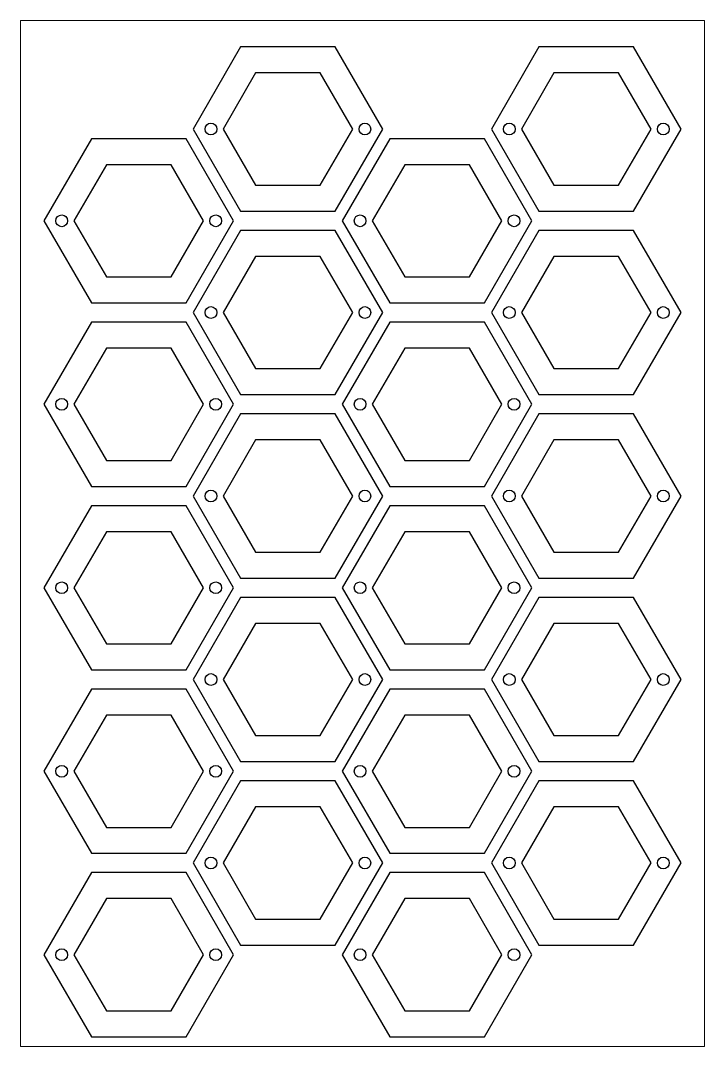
# Paper-space layout 'Layout1' of a CAD drawing. Header units: millimetres. Extents: x 0 to 500, y 0 to 750.
# The model-space entities are those that its viewports show. They can reach past a viewport. Long polylines and large blocks are cut down to what shows.
import ezdxf

# ---------------------------------------------------------------- set-up
doc = ezdxf.new("R2010")
doc.units = ezdxf.units.MM

msp = doc.modelspace()

# ---------------------------------------------------------------- linework, layer by layer
at = {"color": 18, "linetype": 'Continuous', "lineweight": 25, "true_color": 0x000000}
for points in [[(230.11, 730.66), (160.83, 730.66), (126.19, 670.66), (160.83, 610.66), (230.11, 610.66), (264.76, 670.66), (230.11, 730.66)], [(448.22, 730.66), (378.94, 730.66), (344.3, 670.66), (378.94, 610.66), (448.22, 610.66), (482.86, 670.66), (448.22, 730.66)], [(171.8, 629.66), (219.15, 629.66), (242.82, 670.66), (219.15, 711.66), (171.8, 711.66), (148.13, 670.66), (171.8, 629.66)], [(389.91, 629.66), (437.25, 629.66), (460.92, 670.66), (437.25, 711.66), (389.91, 711.66), (366.24, 670.66), (389.91, 629.66)], [(121.06, 663.59), (51.78, 663.59), (17.14, 603.59), (51.78, 543.59), (121.06, 543.59), (155.7, 603.59), (121.06, 663.59)], [(339.17, 663.59), (269.89, 663.59), (235.24, 603.59), (269.89, 543.59), (339.17, 543.59), (373.81, 603.59), (339.17, 663.59)], [(62.75, 562.59), (110.09, 562.59), (133.76, 603.59), (110.09, 644.59), (62.75, 644.59), (39.08, 603.59), (62.75, 562.59)], [(280.85, 562.59), (328.2, 562.59), (351.87, 603.59), (328.2, 644.59), (280.85, 644.59), (257.18, 603.59), (280.85, 562.59)], [(230.11, 596.53), (160.83, 596.53), (126.19, 536.53), (160.83, 476.53), (230.11, 476.53), (264.76, 536.53), (230.11, 596.53)], [(448.22, 596.53), (378.94, 596.53), (344.3, 536.53), (378.94, 476.53), (448.22, 476.53), (482.86, 536.53), (448.22, 596.53)], [(171.8, 495.53), (219.15, 495.53), (242.82, 536.53), (219.15, 577.53), (171.8, 577.53), (148.13, 536.53), (171.8, 495.53)], [(389.91, 495.53), (437.25, 495.53), (460.92, 536.53), (437.25, 577.53), (389.91, 577.53), (366.24, 536.53), (389.91, 495.53)], [(121.06, 529.46), (51.78, 529.46), (17.14, 469.46), (51.78, 409.46), (121.06, 409.46), (155.7, 469.46), (121.06, 529.46)], [(339.17, 529.46), (269.89, 529.46), (235.24, 469.46), (269.89, 409.46), (339.17, 409.46), (373.81, 469.46), (339.17, 529.46)], [(62.75, 428.46), (110.09, 428.46), (133.76, 469.46), (110.09, 510.46), (62.75, 510.46), (39.08, 469.46), (62.75, 428.46)], [(280.85, 428.46), (328.2, 428.46), (351.87, 469.46), (328.2, 510.46), (280.85, 510.46), (257.18, 469.46), (280.85, 428.46)], [(230.11, 462.39), (160.83, 462.39), (126.19, 402.39), (160.83, 342.39), (230.11, 342.39), (264.76, 402.39), (230.11, 462.39)], [(448.22, 462.39), (378.94, 462.39), (344.3, 402.39), (378.94, 342.39), (448.22, 342.39), (482.86, 402.39), (448.22, 462.39)], [(171.8, 361.39), (219.15, 361.39), (242.82, 402.39), (219.15, 443.39), (171.8, 443.39), (148.13, 402.39), (171.8, 361.39)], [(389.91, 361.39), (437.25, 361.39), (460.92, 402.39), (437.25, 443.39), (389.91, 443.39), (366.24, 402.39), (389.91, 361.39)], [(121.06, 395.33), (51.78, 395.33), (17.14, 335.33), (51.78, 275.33), (121.06, 275.33), (155.7, 335.33), (121.06, 395.33)], [(339.17, 395.33), (269.89, 395.33), (235.24, 335.33), (269.89, 275.33), (339.17, 275.33), (373.81, 335.33), (339.17, 395.33)], [(62.75, 294.33), (110.09, 294.33), (133.76, 335.33), (110.09, 376.33), (62.75, 376.33), (39.08, 335.33), (62.75, 294.33)], [(280.85, 294.33), (328.2, 294.33), (351.87, 335.33), (328.2, 376.33), (280.85, 376.33), (257.18, 335.33), (280.85, 294.33)], [(230.11, 328.26), (160.83, 328.26), (126.19, 268.26), (160.83, 208.26), (230.11, 208.26), (264.76, 268.26), (230.11, 328.26)], [(448.22, 328.26), (378.94, 328.26), (344.3, 268.26), (378.94, 208.26), (448.22, 208.26), (482.86, 268.26), (448.22, 328.26)], [(171.8, 227.26), (219.15, 227.26), (242.82, 268.26), (219.15, 309.26), (171.8, 309.26), (148.13, 268.26), (171.8, 227.26)], [(389.91, 227.26), (437.25, 227.26), (460.92, 268.26), (437.25, 309.26), (389.91, 309.26), (366.24, 268.26), (389.91, 227.26)], [(121.06, 261.2), (51.78, 261.2), (17.14, 201.2), (51.78, 141.2), (121.06, 141.2), (155.7, 201.2), (121.06, 261.2)], [(339.17, 261.2), (269.89, 261.2), (235.24, 201.2), (269.89, 141.2), (339.17, 141.2), (373.81, 201.2), (339.17, 261.2)], [(62.75, 160.2), (110.09, 160.2), (133.76, 201.2), (110.09, 242.2), (62.75, 242.2), (39.08, 201.2), (62.75, 160.2)], [(280.85, 160.2), (328.2, 160.2), (351.87, 201.2), (328.2, 242.2), (280.85, 242.2), (257.18, 201.2), (280.85, 160.2)], [(230.11, 194.13), (160.83, 194.13), (126.19, 134.13), (160.83, 74.13), (230.11, 74.13), (264.76, 134.13), (230.11, 194.13)], [(448.22, 194.13), (378.94, 194.13), (344.3, 134.13), (378.94, 74.13), (448.22, 74.13), (482.86, 134.13), (448.22, 194.13)], [(171.8, 93.13), (219.15, 93.13), (242.82, 134.13), (219.15, 175.13), (171.8, 175.13), (148.13, 134.13), (171.8, 93.13)], [(389.91, 93.13), (437.25, 93.13), (460.92, 134.13), (437.25, 175.13), (389.91, 175.13), (366.24, 134.13), (389.91, 93.13)], [(121.06, 127.07), (51.78, 127.07), (17.14, 67.07), (51.78, 7.07), (121.06, 7.07), (155.7, 67.07), (121.06, 127.07)], [(339.17, 127.07), (269.89, 127.07), (235.24, 67.07), (269.89, 7.07), (339.17, 7.07), (373.81, 67.07), (339.17, 127.07)], [(62.75, 26.07), (110.09, 26.07), (133.76, 67.07), (110.09, 108.07), (62.75, 108.07), (39.08, 67.07), (62.75, 26.07)], [(280.85, 26.07), (328.2, 26.07), (351.87, 67.07), (328.2, 108.07), (280.85, 108.07), (257.18, 67.07), (280.85, 26.07)]]:
    msp.add_lwpolyline(points, close=True, dxfattribs=at)
for points in [[(139.19, 666.36), (141.56, 666.36), (143.49, 668.28), (143.49, 670.66), (143.49, 673.03), (141.56, 674.96), (139.19, 674.96), (136.82, 674.96), (134.89, 673.03), (134.89, 670.66), (134.89, 668.28), (136.82, 666.36), (139.19, 666.36)], [(251.76, 666.36), (254.13, 666.36), (256.06, 668.28), (256.06, 670.66), (256.06, 673.03), (254.13, 674.96), (251.76, 674.96), (249.38, 674.96), (247.46, 673.03), (247.46, 670.66), (247.46, 668.28), (249.38, 666.36), (251.76, 666.36)], [(357.3, 666.36), (359.67, 666.36), (361.6, 668.28), (361.6, 670.66), (361.6, 673.03), (359.67, 674.96), (357.3, 674.96), (354.92, 674.96), (353, 673.03), (353, 670.66), (353, 668.28), (354.92, 666.36), (357.3, 666.36)], [(469.86, 666.36), (472.23, 666.36), (474.16, 668.28), (474.16, 670.66), (474.16, 673.03), (472.23, 674.96), (469.86, 674.96), (467.49, 674.96), (465.56, 673.03), (465.56, 670.66), (465.56, 668.28), (467.49, 666.36), (469.86, 666.36)], [(30.14, 599.29), (32.51, 599.29), (34.44, 601.22), (34.44, 603.59), (34.44, 605.96), (32.51, 607.89), (30.14, 607.89), (27.77, 607.89), (25.84, 605.96), (25.84, 603.59), (25.84, 601.22), (27.77, 599.29), (30.14, 599.29)], [(142.7, 599.29), (145.08, 599.29), (147, 601.22), (147, 603.59), (147, 605.96), (145.08, 607.89), (142.7, 607.89), (140.33, 607.89), (138.4, 605.96), (138.4, 603.59), (138.4, 601.22), (140.33, 599.29), (142.7, 599.29)], [(248.24, 599.29), (250.62, 599.29), (252.54, 601.22), (252.54, 603.59), (252.54, 605.96), (250.62, 607.89), (248.24, 607.89), (245.87, 607.89), (243.94, 605.96), (243.94, 603.59), (243.94, 601.22), (245.87, 599.29), (248.24, 599.29)], [(360.81, 599.29), (363.18, 599.29), (365.11, 601.22), (365.11, 603.59), (365.11, 605.96), (363.18, 607.89), (360.81, 607.89), (358.44, 607.89), (356.51, 605.96), (356.51, 603.59), (356.51, 601.22), (358.44, 599.29), (360.81, 599.29)], [(139.19, 532.23), (141.56, 532.23), (143.49, 534.15), (143.49, 536.53), (143.49, 538.9), (141.56, 540.83), (139.19, 540.83), (136.82, 540.83), (134.89, 538.9), (134.89, 536.53), (134.89, 534.15), (136.82, 532.23), (139.19, 532.23)], [(251.76, 532.23), (254.13, 532.23), (256.06, 534.15), (256.06, 536.53), (256.06, 538.9), (254.13, 540.83), (251.76, 540.83), (249.38, 540.83), (247.46, 538.9), (247.46, 536.53), (247.46, 534.15), (249.38, 532.23), (251.76, 532.23)], [(357.3, 532.23), (359.67, 532.23), (361.6, 534.15), (361.6, 536.53), (361.6, 538.9), (359.67, 540.83), (357.3, 540.83), (354.92, 540.83), (353, 538.9), (353, 536.53), (353, 534.15), (354.92, 532.23), (357.3, 532.23)], [(469.86, 532.23), (472.23, 532.23), (474.16, 534.15), (474.16, 536.53), (474.16, 538.9), (472.23, 540.83), (469.86, 540.83), (467.49, 540.83), (465.56, 538.9), (465.56, 536.53), (465.56, 534.15), (467.49, 532.23), (469.86, 532.23)], [(30.14, 465.16), (32.51, 465.16), (34.44, 467.09), (34.44, 469.46), (34.44, 471.83), (32.51, 473.76), (30.14, 473.76), (27.77, 473.76), (25.84, 471.83), (25.84, 469.46), (25.84, 467.09), (27.77, 465.16), (30.14, 465.16)], [(142.7, 465.16), (145.08, 465.16), (147, 467.09), (147, 469.46), (147, 471.83), (145.08, 473.76), (142.7, 473.76), (140.33, 473.76), (138.4, 471.83), (138.4, 469.46), (138.4, 467.09), (140.33, 465.16), (142.7, 465.16)], [(248.24, 465.16), (250.62, 465.16), (252.54, 467.09), (252.54, 469.46), (252.54, 471.83), (250.62, 473.76), (248.24, 473.76), (245.87, 473.76), (243.94, 471.83), (243.94, 469.46), (243.94, 467.09), (245.87, 465.16), (248.24, 465.16)], [(360.81, 465.16), (363.18, 465.16), (365.11, 467.09), (365.11, 469.46), (365.11, 471.83), (363.18, 473.76), (360.81, 473.76), (358.44, 473.76), (356.51, 471.83), (356.51, 469.46), (356.51, 467.09), (358.44, 465.16), (360.81, 465.16)], [(139.19, 398.09), (141.56, 398.09), (143.49, 400.02), (143.49, 402.39), (143.49, 404.77), (141.56, 406.69), (139.19, 406.69), (136.82, 406.69), (134.89, 404.77), (134.89, 402.39), (134.89, 400.02), (136.82, 398.09), (139.19, 398.09)], [(251.76, 398.09), (254.13, 398.09), (256.06, 400.02), (256.06, 402.39), (256.06, 404.77), (254.13, 406.69), (251.76, 406.69), (249.38, 406.69), (247.46, 404.77), (247.46, 402.39), (247.46, 400.02), (249.38, 398.09), (251.76, 398.09)], [(357.3, 398.09), (359.67, 398.09), (361.6, 400.02), (361.6, 402.39), (361.6, 404.77), (359.67, 406.69), (357.3, 406.69), (354.92, 406.69), (353, 404.77), (353, 402.39), (353, 400.02), (354.92, 398.09), (357.3, 398.09)], [(469.86, 398.09), (472.23, 398.09), (474.16, 400.02), (474.16, 402.39), (474.16, 404.77), (472.23, 406.69), (469.86, 406.69), (467.49, 406.69), (465.56, 404.77), (465.56, 402.39), (465.56, 400.02), (467.49, 398.09), (469.86, 398.09)], [(30.14, 331.03), (32.51, 331.03), (34.44, 332.96), (34.44, 335.33), (34.44, 337.7), (32.51, 339.63), (30.14, 339.63), (27.77, 339.63), (25.84, 337.7), (25.84, 335.33), (25.84, 332.96), (27.77, 331.03), (30.14, 331.03)], [(142.7, 331.03), (145.08, 331.03), (147, 332.96), (147, 335.33), (147, 337.7), (145.08, 339.63), (142.7, 339.63), (140.33, 339.63), (138.4, 337.7), (138.4, 335.33), (138.4, 332.96), (140.33, 331.03), (142.7, 331.03)], [(248.24, 331.03), (250.62, 331.03), (252.54, 332.96), (252.54, 335.33), (252.54, 337.7), (250.62, 339.63), (248.24, 339.63), (245.87, 339.63), (243.94, 337.7), (243.94, 335.33), (243.94, 332.96), (245.87, 331.03), (248.24, 331.03)], [(360.81, 331.03), (363.18, 331.03), (365.11, 332.96), (365.11, 335.33), (365.11, 337.7), (363.18, 339.63), (360.81, 339.63), (358.44, 339.63), (356.51, 337.7), (356.51, 335.33), (356.51, 332.96), (358.44, 331.03), (360.81, 331.03)], [(139.19, 263.96), (141.56, 263.96), (143.49, 265.89), (143.49, 268.26), (143.49, 270.64), (141.56, 272.56), (139.19, 272.56), (136.82, 272.56), (134.89, 270.64), (134.89, 268.26), (134.89, 265.89), (136.82, 263.96), (139.19, 263.96)], [(251.76, 263.96), (254.13, 263.96), (256.06, 265.89), (256.06, 268.26), (256.06, 270.64), (254.13, 272.56), (251.76, 272.56), (249.38, 272.56), (247.46, 270.64), (247.46, 268.26), (247.46, 265.89), (249.38, 263.96), (251.76, 263.96)], [(357.3, 263.96), (359.67, 263.96), (361.6, 265.89), (361.6, 268.26), (361.6, 270.64), (359.67, 272.56), (357.3, 272.56), (354.92, 272.56), (353, 270.64), (353, 268.26), (353, 265.89), (354.92, 263.96), (357.3, 263.96)], [(469.86, 263.96), (472.23, 263.96), (474.16, 265.89), (474.16, 268.26), (474.16, 270.64), (472.23, 272.56), (469.86, 272.56), (467.49, 272.56), (465.56, 270.64), (465.56, 268.26), (465.56, 265.89), (467.49, 263.96), (469.86, 263.96)], [(30.14, 196.9), (32.51, 196.9), (34.44, 198.82), (34.44, 201.2), (34.44, 203.57), (32.51, 205.5), (30.14, 205.5), (27.77, 205.5), (25.84, 203.57), (25.84, 201.2), (25.84, 198.82), (27.77, 196.9), (30.14, 196.9)], [(142.7, 196.9), (145.08, 196.9), (147, 198.82), (147, 201.2), (147, 203.57), (145.08, 205.5), (142.7, 205.5), (140.33, 205.5), (138.4, 203.57), (138.4, 201.2), (138.4, 198.82), (140.33, 196.9), (142.7, 196.9)], [(248.24, 196.9), (250.62, 196.9), (252.54, 198.82), (252.54, 201.2), (252.54, 203.57), (250.62, 205.5), (248.24, 205.5), (245.87, 205.5), (243.94, 203.57), (243.94, 201.2), (243.94, 198.82), (245.87, 196.9), (248.24, 196.9)], [(360.81, 196.9), (363.18, 196.9), (365.11, 198.82), (365.11, 201.2), (365.11, 203.57), (363.18, 205.5), (360.81, 205.5), (358.44, 205.5), (356.51, 203.57), (356.51, 201.2), (356.51, 198.82), (358.44, 196.9), (360.81, 196.9)], [(139.19, 129.83), (141.56, 129.83), (143.49, 131.76), (143.49, 134.13), (143.49, 136.5), (141.56, 138.43), (139.19, 138.43), (136.82, 138.43), (134.89, 136.5), (134.89, 134.13), (134.89, 131.76), (136.82, 129.83), (139.19, 129.83)], [(251.76, 129.83), (254.13, 129.83), (256.06, 131.76), (256.06, 134.13), (256.06, 136.5), (254.13, 138.43), (251.76, 138.43), (249.38, 138.43), (247.46, 136.5), (247.46, 134.13), (247.46, 131.76), (249.38, 129.83), (251.76, 129.83)], [(357.3, 129.83), (359.67, 129.83), (361.6, 131.76), (361.6, 134.13), (361.6, 136.5), (359.67, 138.43), (357.3, 138.43), (354.92, 138.43), (353, 136.5), (353, 134.13), (353, 131.76), (354.92, 129.83), (357.3, 129.83)], [(469.86, 129.83), (472.23, 129.83), (474.16, 131.76), (474.16, 134.13), (474.16, 136.5), (472.23, 138.43), (469.86, 138.43), (467.49, 138.43), (465.56, 136.5), (465.56, 134.13), (465.56, 131.76), (467.49, 129.83), (469.86, 129.83)], [(30.14, 62.77), (32.51, 62.77), (34.44, 64.69), (34.44, 67.07), (34.44, 69.44), (32.51, 71.37), (30.14, 71.37), (27.77, 71.37), (25.84, 69.44), (25.84, 67.07), (25.84, 64.69), (27.77, 62.77), (30.14, 62.77)], [(142.7, 62.77), (145.08, 62.77), (147, 64.69), (147, 67.07), (147, 69.44), (145.08, 71.37), (142.7, 71.37), (140.33, 71.37), (138.4, 69.44), (138.4, 67.07), (138.4, 64.69), (140.33, 62.77), (142.7, 62.77)], [(248.24, 62.77), (250.62, 62.77), (252.54, 64.69), (252.54, 67.07), (252.54, 69.44), (250.62, 71.37), (248.24, 71.37), (245.87, 71.37), (243.94, 69.44), (243.94, 67.07), (243.94, 64.69), (245.87, 62.77), (248.24, 62.77)], [(360.81, 62.77), (363.18, 62.77), (365.11, 64.69), (365.11, 67.07), (365.11, 69.44), (363.18, 71.37), (360.81, 71.37), (358.44, 71.37), (356.51, 69.44), (356.51, 67.07), (356.51, 64.69), (358.44, 62.77), (360.81, 62.77)]]:
    msp.add_open_spline(points, degree=3, knots=[0, 0, 0, 0, 1, 1, 1, 2, 2, 2, 3, 3, 3, 4, 4, 4, 4], dxfattribs=at)

psp = doc.layouts.get("Layout1")

# ---------------------------------------------------------------- viewports
at = {"layer": '0'}
psp.add_viewport(center=(250, 375), size=(500, 750), view_center_point=(250, 375), view_height=750, dxfattribs=at)

doc.saveas('drawing.dxf')
